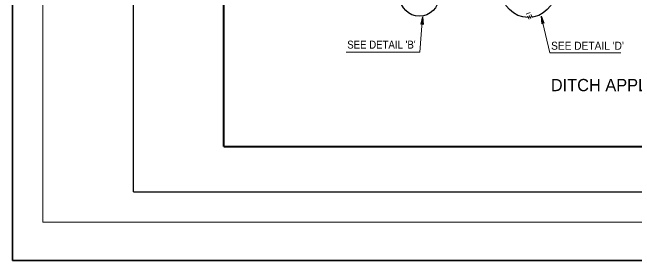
# Model space of a CAD drawing. Extents: x 634 to 1005, y -299 to -22.
# Drawn here: x 634 to 737.1, y -299.3 to -258.2 of the extents above; entities that cross this region are included whole.
import ezdxf
from ezdxf.enums import TextEntityAlignment as Align

# ---------------------------------------------------------------- set-up
doc = ezdxf.new("R2010")
doc.units = 0
doc.header["$LTSCALE"] = 0.53
doc.layers.add('1', color=7, linetype='Continuous', lineweight=13)

msp = doc.modelspace()

# ---------------------------------------------------------------- linework, layer by layer
at = {"layer": '1'}
for p, q in [((639.0577, -292.8818), (639.0577, -62.8726)), ((719.1202, -258.4221), (719.7498, -258.1781)), ((719.8947, -258.4821), (720.1628, -259.0058)), ((719.3168, -258.7568), (719.5774, -259.2657)), ((719.6124, -258.6345), (719.8739, -259.1441)), ((639.0577, -292.8818), (999.0723, -292.8818))]:
    msp.add_line(p, q, dxfattribs=at)
at = {"layer": '1', "lineweight": 40}
for q in [(669.0589, -75.3727), (994.0717, -280.381)]:
    msp.add_line((669.0589, -280.381), q, dxfattribs=at)
at = {"layer": '1', "lineweight": 25}
for p, q in [((701.9647, -258.8535), (701.6867, -260.1001)), ((701.9647, -258.8535), (702.0331, -260.1284)), ((721.5752, -258.756), (722.0408, -259.9444)), ((721.5752, -258.756), (721.7027, -260.026)), ((654.0584, -287.8812), (999.0723, -287.8812))]:
    msp.add_line(p, q, dxfattribs=at)
at = {"layer": '1', "lineweight": 35}
msp.add_lwpolyline([(634.0353, -299.2597), (1005.2011, -299.2597), (1005.2011, -22.3158), (634.0353, -22.3158)], close=True, dxfattribs=at)
at = {"layer": '1', "lineweight": 25}
for points in [[(654.0584, -287.8812), (654.0584, -67.8726), (999.0723, -67.8726)], [(702.0331, -260.1284), (701.8657, -260.016), (701.6867, -260.1001)], [(722.0408, -259.9444), (721.8467, -259.8902), (721.7027, -260.026)]]:
    msp.add_lwpolyline(points, dxfattribs=at)
at = {"layer": '1'}
for points in [[(701.9647, -258.8535), (701.4752, -264.7393), (689.2964, -264.7393)], [(721.5752, -258.7552), (723.0458, -264.8367), (734.8117, -264.8367)]]:
    msp.add_lwpolyline(points, dxfattribs=at)
at = {"layer": '1', "lineweight": 25}
for centre, radius in [((719.4603, -254.5627), 4.4242), ((701.4319, -255.5705), 3.2127)]:
    msp.add_circle(centre, radius, dxfattribs=at)

# ---------------------------------------------------------------- texts
at = {"layer": '1'}
for s, width, p in [("SEE DETAIL 'B'", 0.9, (695.142, -264.1452)), ("SEE DETAIL 'D'", 0.95, (729.2652, -264.3322))]:
    msp.add_text(s, height=1.325, dxfattribs=dict(at, width=width)).set_placement(p, align=Align.CENTER)
msp.add_text('DITCH APPLICATION  ', height=2.025, dxfattribs=at).set_placement((737.4107, -271.1965), align=Align.CENTER)

doc.saveas('drawing.dxf')
